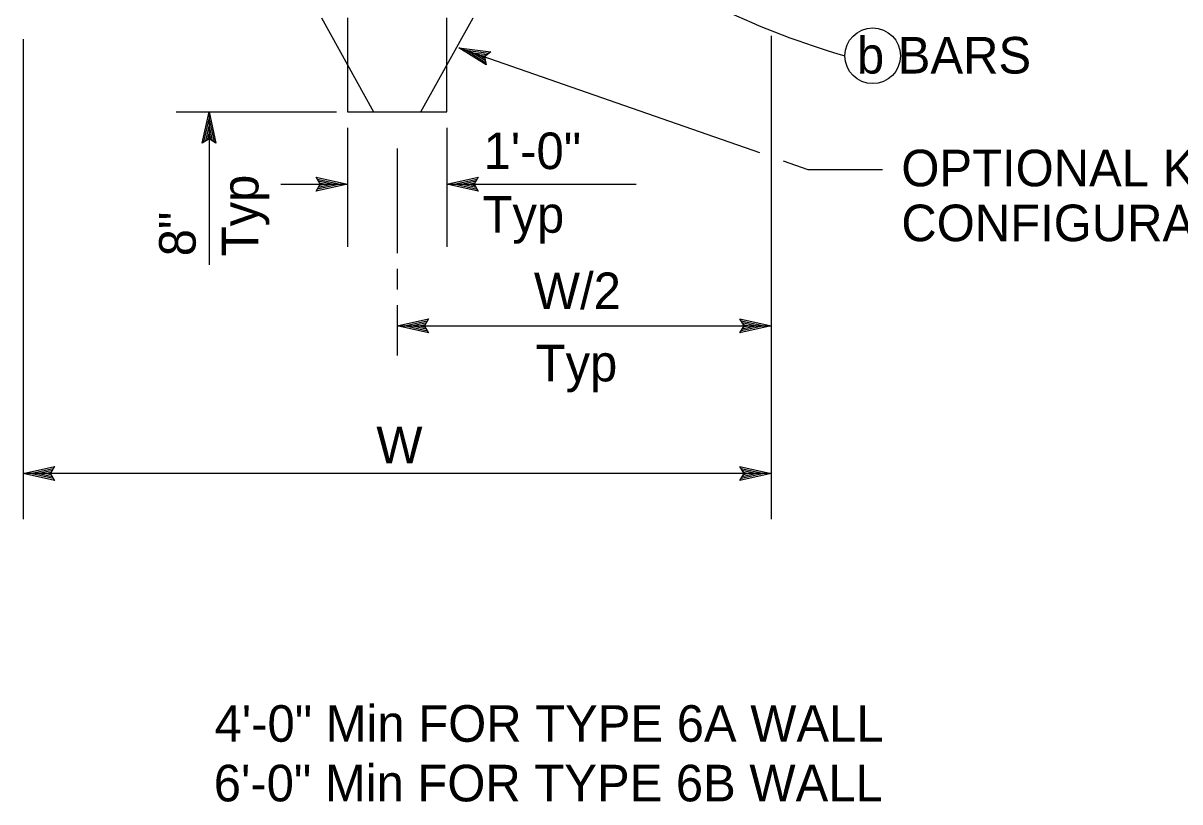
# Model space of a CAD drawing. Extents: x -894 to 866, y -476 to 714.
# Drawn here: x -724 to -502.9, y 172.3 to 321.3 of the extents above; entities that cross this region are included whole.
import ezdxf

# ---------------------------------------------------------------- set-up
doc = ezdxf.new("R2010")
doc.units = 0
doc.layers.add('60 Nongeo Data', color=7, linetype='Continuous')

msp = doc.modelspace()

# ---------------------------------------------------------------- linework, layer by layer
at = {"layer": '60 Nongeo Data'}
for p, q in [((-666.99, 322.28), (-656.99, 304.28)), ((-661.99, 322.28), (-661.99, 304.28)), ((-647.99, 304.28), (-637.99, 322.28)), ((-642.99, 304.28), (-642.99, 322.28)), ((-580.99, 318.8), (-580.99, 226.4)), ((-723.99, 318.17), (-723.99, 226.4)), ((-635.5, 313.27), (-640.72, 316.51)), ((-640.72, 316.51), (-640.72, 316.51)), ((-640.72, 316.51), (-634.62, 315.79)), ((-640.72, 316.51), (-583.22, 296.49)), ((-635.58, 313.68), (-639.42, 316.05)), ((-639.41, 316.05), (-634.96, 315.53)), ((-635.68, 314.09), (-638.11, 315.6)), ((-638.11, 315.6), (-635.24, 315.26)), ((-635.74, 314.48), (-636.81, 315.14)), ((-636.81, 315.14), (-635.58, 315)), ((-634.62, 315.79), (-635.81, 314.8)), ((-635.81, 314.8), (-635.5, 313.27)), ((-634.62, 315.79), (-634.62, 315.79)), ((-635.5, 313.27), (-635.5, 313.27)), ((-694.76, 304.31), (-664.1, 304.31)), ((-689.8, 298.31), (-688.46, 304.31)), ((-689.44, 298.52), (-688.46, 302.93)), ((-688.46, 304.31), (-688.46, 275.01)), ((-688.46, 304.31), (-688.46, 304.31)), ((-688.46, 304.31), (-687.13, 298.31)), ((-661.99, 304.28), (-642.99, 304.28)), ((-689.08, 298.76), (-688.46, 301.54)), ((-688.46, 301.54), (-687.83, 298.72)), ((-688.45, 302.92), (-687.49, 298.54)), ((-661.99, 301.24), (-661.99, 278.47)), ((-642.99, 301.24), (-642.99, 278.47)), ((-688.46, 299.11), (-689.8, 298.31)), ((-688.73, 298.93), (-688.46, 300.16)), ((-688.46, 300.16), (-688.19, 298.95)), ((-687.13, 298.31), (-688.46, 299.11)), ((-689.8, 298.31), (-689.8, 298.31)), ((-687.13, 298.31), (-687.13, 298.31)), ((-578.73, 294.92), (-573.97, 293.27)), ((-573.97, 293.27), (-559.71, 293.27)), ((-674.75, 290.44), (-661.99, 290.44)), ((-667.19, 290.44), (-667.99, 291.78)), ((-667.99, 291.78), (-667.99, 291.78)), ((-667.99, 291.78), (-661.99, 290.44)), ((-661.99, 290.44), (-667.99, 289.11)), ((-667.99, 289.11), (-667.19, 290.44)), ((-667.77, 291.43), (-663.37, 290.44)), ((-663.38, 290.44), (-667.76, 289.47)), ((-664.75, 290.44), (-667.58, 289.82)), ((-667.54, 291.07), (-664.75, 290.44)), ((-667.36, 290.72), (-666.14, 290.44)), ((-666.14, 290.44), (-667.34, 290.18)), ((-661.99, 290.44), (-661.99, 290.44)), ((-642.99, 290.44), (-636.99, 291.77)), ((-642.99, 290.44), (-606.79, 290.44)), ((-636.99, 289.1), (-642.99, 290.44)), ((-642.99, 290.44), (-642.99, 290.44)), ((-637.21, 289.46), (-641.61, 290.44)), ((-641.6, 290.45), (-637.23, 291.41)), ((-640.23, 290.44), (-637.4, 291.07)), ((-637.44, 289.82), (-640.23, 290.44)), ((-638.85, 290.44), (-637.64, 290.71)), ((-637.62, 290.16), (-638.85, 290.44)), ((-636.99, 291.77), (-637.79, 290.44)), ((-637.79, 290.44), (-636.99, 289.1)), ((-636.99, 291.77), (-636.99, 291.77)), ((-667.99, 289.11), (-667.99, 289.11)), ((-636.99, 289.1), (-636.99, 289.1)), ((-652.49, 263.34), (-646.49, 264.67)), ((-652.49, 263.34), (-580.99, 263.34)), ((-646.49, 262), (-652.49, 263.34)), ((-652.49, 263.34), (-652.49, 263.34)), ((-646.71, 262.36), (-651.11, 263.34)), ((-651.1, 263.34), (-646.73, 264.31)), ((-649.73, 263.34), (-646.9, 263.97)), ((-646.94, 262.72), (-649.73, 263.34)), ((-648.35, 263.34), (-647.14, 263.61)), ((-647.12, 263.06), (-648.35, 263.34)), ((-646.49, 264.67), (-647.29, 263.34)), ((-647.29, 263.34), (-646.49, 262)), ((-646.49, 264.67), (-646.49, 264.67)), ((-586.19, 263.34), (-586.99, 264.68)), ((-586.99, 264.68), (-586.99, 264.68)), ((-586.99, 264.68), (-580.99, 263.34)), ((-580.99, 263.34), (-586.99, 262.01)), ((-586.99, 262.01), (-586.19, 263.34)), ((-586.77, 264.33), (-582.37, 263.34)), ((-582.38, 263.34), (-586.76, 262.37)), ((-583.75, 263.34), (-586.58, 262.72)), ((-586.54, 263.97), (-583.75, 263.34)), ((-586.36, 263.62), (-585.14, 263.34)), ((-585.14, 263.34), (-586.34, 263.08)), ((-580.99, 263.34), (-580.99, 263.34)), ((-646.49, 262), (-646.49, 262)), ((-586.99, 262.01), (-586.99, 262.01)), ((-723.99, 235.11), (-717.99, 236.44)), ((-580.99, 235.11), (-723.99, 235.11)), ((-717.99, 233.77), (-723.99, 235.11)), ((-723.99, 235.11), (-723.99, 235.11)), ((-718.21, 234.13), (-722.61, 235.11)), ((-722.6, 235.11), (-718.23, 236.08)), ((-721.23, 235.11), (-718.4, 235.73)), ((-718.44, 234.49), (-721.23, 235.11)), ((-719.85, 235.11), (-718.64, 235.37)), ((-718.62, 234.83), (-719.85, 235.11)), ((-717.99, 236.44), (-718.79, 235.11)), ((-718.79, 235.11), (-717.99, 233.77)), ((-717.99, 236.44), (-717.99, 236.44)), ((-586.19, 235.11), (-586.99, 236.45)), ((-586.99, 236.45), (-586.99, 236.45)), ((-586.99, 236.45), (-580.99, 235.11)), ((-580.99, 235.11), (-586.99, 233.78)), ((-586.99, 233.78), (-586.19, 235.11)), ((-586.77, 236.09), (-582.37, 235.11)), ((-582.38, 235.11), (-586.76, 234.14)), ((-583.75, 235.11), (-586.58, 234.49)), ((-586.54, 235.73), (-583.75, 235.11)), ((-586.36, 235.39), (-585.14, 235.11)), ((-585.14, 235.11), (-586.34, 234.85)), ((-580.99, 235.11), (-580.99, 235.11)), ((-717.99, 233.77), (-717.99, 233.77)), ((-586.99, 233.78), (-586.99, 233.78))]:
    msp.add_line(p, q, dxfattribs=at)
for points in [[(-652.49, 297.28), (-652.49, 277.28)], [(-652.49, 274.28), (-652.49, 270.28)], [(-652.49, 267.28), (-652.49, 257.67)]]:
    msp.add_lwpolyline(points, dxfattribs=at)
msp.add_circle((-561.6, 315), 5.32, dxfattribs=at)
msp.add_arc((-525.21, 459.77), 150.65, 234.7337, 253.9283, dxfattribs=at)

# ---------------------------------------------------------------- texts
for s, p in [('b BARS', (-564.61, 311.61)), ('1\'-0"', (-635.97, 293.33)), ('OPTIONAL KEY', (-556.12, 290.04)), ('Typ', (-636.17, 281.16)), ('CONFIGURATION', (-556.12, 279.54)), ('W/2', (-626.37, 266.55)), ('Typ', (-626.02, 252.73)), ('W', (-656.48, 237.08)), ('4\'-0" Min FOR TYPE 6A WALL', (-687.39, 183.8)), ('6\'-0" Min FOR TYPE 6B WALL', (-687.55, 172.4))]:
    msp.add_text(s, height=7, dxfattribs=at).set_placement(p)
for s, p in [('Typ', (-679.01, 276.66)), ('8"', (-691.01, 276.66))]:
    msp.add_text(s, height=7, rotation=90, dxfattribs=at).set_placement(p)

doc.saveas('drawing.dxf')
